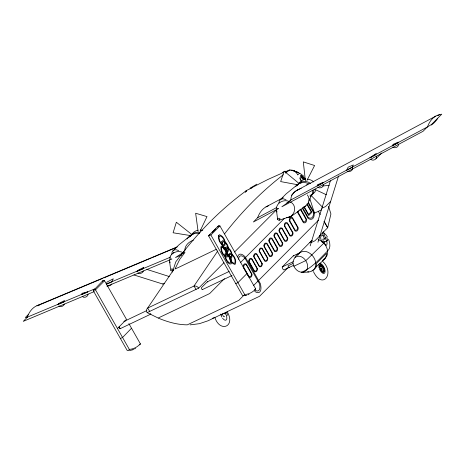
<?xml version="1.0" encoding="UTF-8"?>
<svg xmlns="http://www.w3.org/2000/svg" width="465" height="465" viewBox="0 0 465 465"><rect width="100%" height="100%" fill="white"/><g stroke="black" fill="none" stroke-linecap="round" stroke-linejoin="round"><path stroke-width="0.7" d="M297.583 211.395L297.554 212.36L303.43 222.706L304.127 222.851A8.492 3.83 64.6 0 0 306.569 220.398L306.65 219.468L300.774 209.116M88.088 294.165C88.123 296.85 83.88 298.483 82.195 296.333M228.106 262.766C226.071 260.255 223.729 256.465 225.287 253.227L225.88 252.937C229.913 254.093 232.779 259.923 231.245 263.829L229.896 264.033L229.024 263.574L228.106 262.766L228.135 261.964C226.484 259.929 224.589 256.854 225.851 254.233L226.333 253.995C229.6 254.936 231.925 259.656 230.681 262.824L229.588 262.992L228.135 261.964M352.615 168.411C352.627 170.748 349.663 172.091 347.651 171.358M184.803 250.978C184.553 245.735 188.685 241.794 193.359 240.132M171.69 254.204L172.207 251.832A5.016 4.423 44.8 0 1 176.241 249.769L178.682 250.623M278.837 203.013L279.477 200.694A5.016 4.423 44.8 0 1 283.644 198.857L286.056 199.834M313.933 190.313L313.52 192.493L312.509 194.498L310.963 196.189M310.161 245.875L330.382 180.833M317.95 242.242L338.572 175.927M172.457 272.083L175.787 261.842L181.036 254.901L184.099 251.798M217.748 226.943L218.724 225.618L219.91 225.914L255.698 288.916L254.948 289.864M102.463 281.447L103.335 280.267L104.544 280.755L126.497 319.403L117.459 328.499M64.362 304.04C63.722 306.185 60.741 307.336 58.875 306.063M143.429 270.938C142.79 273.077 139.808 274.234 137.936 272.955M128.881 323.599L140.331 343.757A76.37 34.433 64.6 0 1 129.328 349.389L128.264 350.709L127.166 350.412L93.267 290.701L102.91 280.598M58.253 304.18L58.462 303.651L64.589 300.518L63.74 302.093L57.887 304.546L58.474 304.093M87.6 291.689L87.141 292.287L81.288 294.74L82.084 293.299L87.687 291.846M370.407 157.246L369.948 157.844L375.505 154.874L376.301 153.433L370.495 157.403M392.536 145.597L393.024 144.388L398.307 142.098L397.732 142.993L392.175 145.964L392.803 145.487M297.606 255.529L299.576 252.762L311.422 240.841L312.404 240.306M314.59 268.787C318.176 262.155 313.137 253.547 306.284 251.588C300.187 249.914 293.729 256.79 292.979 262.388C293.13 267.334 297.205 272.188 302.308 272.339C306.976 272.13 312.736 272.618 315.468 267.898C318.775 262.928 326.744 260.127 326.587 253.297L316.723 263.225L316.409 265.73L315.468 267.898M180.914 255.622L181.513 254.332L184.983 252.431L179.734 259.371L175.014 268.962A79.381 18.147 -32.2 0 0 179.693 266.881L216.347 249.263M200.02 231.198L206.995 216.603L195.643 213.243L198.125 231.553M189.482 237.133L189.987 236.133M315.752 190.249L314.741 192.254L311.719 194.893M306.929 180.507L314.602 165.511L303.302 161.884L305.418 180.897M255.698 288.916A76.37 34.433 64.6 0 1 244.695 294.543L243.631 295.711L242.532 295.571L208.709 236.034L208.89 235.4L218.323 225.909M133.955 274.955L162.564 283.976M321.885 208.239L325.581 206.536L330.632 201.455L330.324 201.502M311.23 242.498L314.933 240.794L319.978 235.714L319.67 235.761M328.366 250.292C330.83 247.084 329.883 242.684 328.528 239.225M292.665 214.545C291.66 216.661 289.236 217.8 286.952 217.521M308.981 200.839L310.399 197.73L310.085 194.922M173.881 269.375L147.632 308.086A4.191 3.615 34.1 0 0 147.138 312.62L158.164 318.043L209.674 293.555L224.467 278.669M217.864 250.838L193.986 286.045L147.632 308.086L149.718 311.393M111.821 283.976C110.885 285.516 108.816 286.312 107.107 285.713M370.71 159.181C372.442 161.518 377.417 159.367 376.412 156.467M225.188 313.207L224.13 313.869M291.474 195.323L294.49 192.028A60.398 26.929 24.6 0 1 298.059 189.767M190.197 236.296L192.498 234.191L194.324 233.57M296.571 185.814C299.204 182.042 304.831 181.6 308.638 183.774M309.923 242.527L311.422 240.841M325.337 257.976L323.838 259.656L322.367 260.464M173.898 252.181L170.841 255.395L169.83 257.401L169.934 258.813L171.911 259.04L106.956 286.266M189.365 236.72C191.731 233.447 195.951 231.477 199.956 232.535M192.219 233.883L193.766 232.192L195.736 230.925L198.003 230.181M295.885 186.326L297.431 184.634L299.402 183.367L301.274 182.85M296.897 185.308C299.902 181.03 306.557 180.147 310.568 183.477M299.129 183.065L300.675 181.367L302.645 180.106L304.912 179.356M310.341 196.782L312.515 193.51L312.817 190.22M28.365 314.491L25.302 317.572L27.307 317.159L94.872 288.835M27.505 317.066L23.25 321.344L94.232 291.596M93.384 290.183L95.505 289.852L104.544 280.755M106.543 284.156L111.745 281.976L113.309 278.797L107.095 282.017L106.253 284.063L170.516 257.133M172.916 250.897L178.81 244.962L190.958 235.29M187 239.004C189.871 235.168 194.608 232.093 199.537 233.651M181.408 255.064L175.462 257.552L184.018 251.925M208.709 236.034L209.715 235.023L210.872 235.011L219.91 225.914M212.226 232.5L215.743 228.96M268.543 205.768A71.558 32.265 64.6 0 0 257.651 217.713L253.396 221.991L278.5 208.57L276.908 208.832L276.384 208.425C276.826 202.449 284.138 198.997 289.311 201.514L290.852 199.962C290.666 195.527 293.682 191.842 297.571 190.011L435.827 116.105M280.238 199.799L286.132 193.87L297.803 184.378M147.143 312.62L198.654 288.131L223.915 262.713M234.552 252.013L276.501 209.808M240.364 262.673L284.208 218.567M352.145 167.365L353.353 164.953L348.151 167.156L346.588 170.335L352.145 167.365L352.429 167.871M375.929 158.809L381.672 153.031M243.811 295.333L238.807 300.367L187.296 324.849C177.363 324.773 167.638 321.989 158.519 318.205M253.425 285.661L318.537 220.148M293.81 265.242L283.976 269.915A1.912 0.86 64.6 0 1 282.749 268.793A1.912 0.86 64.6 0 1 282.272 266.922L293.194 255.936A1.738 0.785 64.6 0 1 293.851 255.965M437.827 115.616L439.739 114.593L441.75 114.181L431.543 124.451L427.294 127.015L423.045 131.293L281.866 206.768L289.311 201.514L286.847 202.827M288.23 267.445L259.563 296.286L208.053 320.774L199.415 323.681L190.063 324.878M319.455 236.028L327.691 227.745L330.923 213.97L328.557 206.361M245.165 191.911L246.717 190.388L251.937 187.906M290.951 216.568L305.714 205.943C309.306 203.577 310.155 198.218 307.33 194.934M299.669 173.16L297.687 174.927A7.713 6.853 53.2 0 0 296.333 172.765C293.845 169.562 288.963 168.935 285.859 171.783M208.89 235.4L209.709 235.011M324.436 238.772L324.733 238.592M306.609 184.919L307.534 184.274M190.627 235.988L191.563 235.354M172.387 253.704C175.404 251.263 179.839 250.827 183.245 252.698M286.382 217.562C294.537 217.771 297.978 205.797 290.497 202.025M325 238.876L324.454 239.138M250.031 188.244L256.825 184.187M37.822 305.889L39.56 304.837L102.463 278.465M134.652 348.959L135.571 348.448M295.118 257.453C304.11 251.321 313.985 270.52 302.308 272.339M323.954 259.086C331.719 253.977 325.977 241.486 318.136 239.673M312.009 270.659L313.968 269.584M250.193 188.482L267.892 179.484L282.406 172.957M265.986 206.896L283.261 197.66M257.651 217.713L276.663 207.547M289.794 200.525L427.294 127.015M303.779 206.954L305.714 205.943M297.571 190.011L301.256 188.279M164.587 283.231L162.518 284.057M290.881 170.446L293.177 170.533M321.402 209.866L314.485 213.15L309.876 198.793M123.818 321.524L124.899 321.013A1.081 0.488 64.6 0 1 125.306 321.03M125.009 320.949L146.859 310.562M207.367 281.802L229.216 271.415M120.086 328.726L150.933 314.061M202.444 289.573L232.006 275.524M293.369 255.837L300.431 252.483M324.518 242.027L327.255 240.725A1.674 0.756 64.6 0 0 326.924 238.26A1.674 0.756 64.6 0 0 325.634 238.574A1.674 0.756 64.6 0 0 327.255 240.725M282.272 266.922L293.252 261.702M292.927 263.498L287.975 265.91A1.912 0.86 64.6 0 0 289.364 267.352M293.886 266.247L305.801 260.58L307.295 259.278L323.785 243.207L322.768 241.876L321.78 241.812M36.892 305.72L177.241 246.892M103.8 277.907L151.311 257.994M152.648 257.43L176.741 247.334M212.232 318.415L213.801 317.775M248.031 294.798L249.007 294.415M132.728 349.785L133.705 349.401M282.15 172.509L285.946 171.172M279.058 220.265C282.848 216.748 274.007 218.573 279.058 220.265L289.846 216.719M132.496 349.866L129.398 350.633M246.659 273.606L246.967 273.548L237.929 282.639L235.772 283.667M245.555 295.49L246.81 295.194M131.363 328.395L122.562 337.485L120.406 338.508M139.413 344.856L140.291 344.437L140.331 343.757M244.497 295.682L245.782 295.449M322.873 185.983L329.168 185.343M291.66 170.405L292.555 170.423M322.036 241.91L324.227 242.794L325.581 244.997M307.609 271.793L308.836 271.944M191.028 235.668L173.102 232.779L176.351 222.235L192.202 234.79M307.313 179.17L309.69 179.566L311.875 180.513L313.73 181.943M200.403 229.995L202.781 230.39M297.966 184.803L280.657 181.588L284.173 171.161L299.198 183.599M292.927 170.742L298.681 172.817M295.199 171.527L296.176 171.818M293.002 170.463L293.793 170.719M146.888 269.409L169.277 276.547M295.025 171.318L297.629 172.317L296.176 171.748M298.768 172.852L294.246 170.922M293.63 170.655L294.996 171.294M314.799 189.371L326.413 194.777M393.012 147.219C395.058 148.759 399.255 146.777 398.336 144.057M317.95 187.383C320.001 188.918 324.198 186.942 323.28 184.221M305.488 178.845L300.872 175.113L303.418 178.984M305.418 179.24L302.366 176.752L304.354 179.67M301.204 272.042L301.5 272.24C312.125 267.997 319.629 258.848 327.546 251.036L327.186 250.594M299.675 173.154L303.907 176.299M323.239 232.25L326.215 235.18L327.47 237.098M311.12 195.498L322.443 207.152M322.873 261.615C335.062 273.153 322.6 290.451 313.41 271.589M196.079 289.358L193.986 286.045A4.191 3.615 34.1 0 1 198.654 288.131M303.349 179.385L300.884 175.363L299.803 178.49L301.21 180.966M303.279 179.746L301.558 176.717L300.553 179.339L301.616 181.21M318.438 211.459L320.176 214.592M324.117 221.456L327.691 227.745L324.082 221.491M308.225 202.077L314.125 212.459A13.16 5.935 64.6 0 1 308.156 218.469L302.256 208.082M308.19 203.135L313.439 212.371L313.486 213.168A11.939 5.382 64.6 0 1 308.841 217.841L308.278 217.562L302.686 207.716M307.063 203.78L311.905 212.307L308.725 215.504L303.883 206.983M306.888 204.315L311.161 211.831L308.586 214.417L304.313 206.902M210.872 235.011L244.695 294.543M119.842 328.046L119.139 326.808A1.081 0.488 64.6 0 0 119.307 328.098A1.081 0.488 64.6 0 0 120.197 328.668M95.505 289.852L129.328 349.389M227.234 311.823C235.924 326.61 219.933 333.155 214.743 317.211M276.379 209.314L276.954 212.017M169.417 259.586L170.051 262.835M170.731 270.252C174.526 273.809 172.579 265.562 170.731 270.252L169.632 261.795M323.262 231.756L325.39 237.749M322.28 232.82L324.407 238.818M220.765 314.067L221.323 315.636M276.541 210.971L277.64 219.434M254.727 291.34A11.642 5.249 64.6 0 0 260.272 283.476L245.125 256.808A11.358 5.121 64.6 0 0 237.702 256.86M254.628 289.881A9.835 4.435 64.6 0 0 259.685 284.795L259.4 283.598L244.776 257.854L243.945 257.081A9.55 4.307 64.6 0 0 238.603 259.29M224.572 233.866A1390.943 627.157 64.6 0 1 283.33 174.747M285.464 173.119A1390.943 627.157 64.6 0 1 289.776 169.917M246.229 190.976A7.731 6.87 53.2 0 1 246.717 190.388A1390.943 627.157 64.6 0 0 181.513 254.332M202.554 289.515A1.081 0.488 64.6 0 1 201.665 288.945A1.081 0.488 64.6 0 1 201.496 287.655L207.256 281.86A1.081 0.488 64.6 0 1 207.832 282.011M150.468 313.852A1.081 0.488 64.6 0 1 150.305 313.66M298.245 211.546A6.615 2.982 64.6 0 0 298.175 212.505L303.471 221.828A7.457 3.365 64.6 0 0 306.005 219.282L300.71 209.953A6.615 2.982 64.6 0 0 299.669 209.796M298.338 211.127A6.615 2.982 64.6 0 1 298.478 210.767M318.711 265.399A5.411 2.441 64.6 0 1 322.943 265.509A5.411 2.441 64.6 0 1 324.564 273.141A5.411 2.441 64.6 0 1 319.496 269.078M319.031 267.776A5.411 2.441 64.6 0 1 318.763 266.521M324.285 270.804A4.028 1.814 64.6 0 1 321.332 270.973A4.028 1.814 64.6 0 1 319.728 265.335A4.028 1.814 64.6 0 1 323.233 267.125M324.047 269.037A4.028 1.814 64.6 0 1 324.245 269.967M321.565 268.863A0.721 0.326 64.6 0 1 321.606 269.77A0.721 0.326 64.6 0 1 320.943 269.008A0.721 0.326 64.6 0 1 321.245 268.497M323.192 268.072A0.721 0.326 64.6 0 1 322.733 268.177A0.721 0.326 64.6 0 1 322.338 267.241A0.721 0.326 64.6 0 1 322.797 267.137M322.908 267.265A0.721 0.326 64.6 0 1 323.088 267.584M323.727 270.903A0.721 0.326 64.6 0 1 323.274 271.153A0.721 0.326 64.6 0 1 322.902 270.101A0.721 0.326 64.6 0 1 323.547 270.392M427.492 126.922A71.558 32.265 64.6 0 1 439.739 114.593M437.385 118.871A90.756 40.92 64.6 0 1 431.224 125.068M226.502 315.938A5.411 2.441 64.6 0 1 226.031 320.065A5.411 2.441 64.6 0 1 222.59 318.205M221.84 317.066A5.411 2.441 64.6 0 1 221.212 315.799M224.566 316.462A1.674 0.756 64.6 0 1 223.072 315.787A1.674 0.756 64.6 0 1 222.973 313.677M27.307 317.159A71.558 32.265 64.6 0 1 39.56 304.837M324.855 241.451A1.674 0.756 64.6 0 1 323.797 241.707A1.674 0.756 64.6 0 1 322.873 239.533A1.674 0.756 64.6 0 1 323.931 239.277M321.454 241.073A5.411 2.441 64.6 0 1 323.251 235.9M326.738 241.213A5.411 2.441 64.6 0 1 325.971 245.456M243.247 266.306L243.224 267.177L248.984 277.32L249.612 277.448A8.283 3.737 64.6 0 0 251.989 275.059L252.065 274.216L246.305 264.074L245.671 263.87A7.44 3.354 64.6 0 0 243.247 266.306M248.833 260.871L248.81 261.673L254.483 271.659L255.058 271.781A8.132 3.668 64.6 0 0 257.389 269.433L257.459 268.665L251.786 258.674L251.205 258.488A7.283 3.284 64.6 0 0 248.833 260.871M253.762 255.988L253.739 256.761L259.377 266.683L259.929 266.794A8.062 3.633 64.6 0 0 262.243 264.469L262.312 263.731L256.674 253.809L256.11 253.628A7.213 3.255 64.6 0 0 253.762 255.988M259.197 250.461L259.174 251.251L264.841 261.225L265.41 261.347A8.114 3.656 64.6 0 0 267.741 258.999L267.811 258.244L262.144 248.269L261.562 248.083A7.266 3.278 64.6 0 0 259.197 250.461M263.951 245.561L263.928 246.398L269.648 256.471L270.252 256.593A8.213 3.703 64.6 0 0 272.612 254.221L272.682 253.419L266.962 243.346L266.352 243.149A7.364 3.319 64.6 0 0 263.951 245.561M268.886 240.492L268.857 241.37L274.629 251.53L275.263 251.664A8.306 3.743 64.6 0 0 277.651 249.263L277.727 248.42L271.955 238.254L271.31 238.045A7.463 3.365 64.6 0 0 268.886 240.492M274.007 235.4L273.984 236.255L279.727 246.363L280.343 246.491A8.254 3.72 64.6 0 0 282.708 244.108L282.784 243.282L277.041 233.174L276.419 232.977A7.405 3.336 64.6 0 0 274.007 235.4M279.07 230.349L279.041 231.186L284.766 241.265L285.37 241.387A8.219 3.703 64.6 0 0 287.73 239.016L287.806 238.208L282.081 228.135L281.465 227.937A7.37 3.325 64.6 0 0 279.07 230.349M284.342 225.037L284.318 225.874L290.044 235.958L290.648 236.086A8.225 3.708 64.6 0 0 293.014 233.709L293.084 232.901L287.358 222.816L286.742 222.619A7.376 3.325 64.6 0 0 284.342 225.037M289.306 219.835L289.282 220.753L295.106 231.006L295.769 231.146A8.393 3.784 64.6 0 0 298.175 228.722L298.257 227.833L292.433 217.579L291.764 217.364A7.55 3.406 64.6 0 0 289.306 219.835M218.451 235.662C218.004 239.574 220.201 244.799 224.206 245.898L224.804 245.601C226.333 241.701 223.467 235.871 219.434 234.709L218.451 235.662M219.085 236.54C218.724 239.708 220.503 243.951 223.758 244.84L224.24 244.602C225.479 241.434 223.154 236.708 219.887 235.767L219.085 236.54M221.793 241.544C221.346 245.456 223.543 250.681 227.554 251.78L228.146 251.489C229.675 247.583 226.81 241.759 222.776 240.597L221.793 241.544M220.956 246.95C220.509 250.862 222.706 256.093 226.717 257.192L227.309 256.895C228.838 252.989 225.973 247.165 221.945 246.002L220.956 246.95M222.433 242.422C222.067 245.596 223.845 249.833 227.1 250.722L227.583 250.484C228.821 247.322 226.502 242.596 223.229 241.655L222.433 242.422M221.596 247.833C221.23 251.001 223.014 255.239 226.263 256.134L226.746 255.895C227.984 252.728 225.665 248.002 222.392 247.06L221.596 247.833M225.345 247.799C224.897 251.71 227.094 256.942 231.105 258.04L231.698 257.744C233.232 253.838 230.367 248.014 226.333 246.851L225.345 247.799M225.984 248.682C225.624 251.85 227.402 256.087 230.652 256.982L231.134 256.744C232.378 253.576 230.053 248.851 226.786 247.909L225.984 248.682M228.972 254.186C228.524 258.098 230.721 263.324 234.732 264.422L235.325 264.126C236.859 260.226 233.994 254.396 229.96 253.233L228.972 254.186M229.611 255.064C229.245 258.278 231.076 262.493 234.337 263.44L234.808 263.207C235.988 260.028 233.761 255.221 230.407 254.291L229.611 255.064M143.609 267.456L142.79 268.962L136.942 271.415L137.489 270.589L143.609 267.456M317.915 184.593L317.101 186.099L322.658 183.129L323.21 182.297L317.915 184.593M246.717 190.388L245.311 192.028L246.717 190.388M297.676 227.664L292.375 218.341A6.615 2.982 64.6 0 0 289.84 220.887L295.141 230.21A7.457 3.365 64.6 0 0 297.676 227.664M292.607 232.762L287.312 223.433A6.615 2.982 64.6 0 0 284.778 225.984L290.073 235.307A7.457 3.365 64.6 0 0 292.607 232.762M287.329 238.074L282.034 228.745A6.615 2.982 64.6 0 0 279.5 231.297L284.795 240.62A7.457 3.365 64.6 0 0 287.329 238.074M282.29 243.143L276.995 233.814A6.615 2.982 64.6 0 0 274.46 236.365L279.756 245.689A7.457 3.365 64.6 0 0 282.29 243.143M277.198 248.264L271.903 238.94A6.615 2.982 64.6 0 0 269.369 241.486L274.664 250.815A7.457 3.365 64.6 0 0 277.198 248.264M272.211 253.28L266.916 243.956A6.615 2.982 64.6 0 0 264.382 246.502L269.677 255.831A7.457 3.365 64.6 0 0 272.211 253.28M267.398 258.122L262.103 248.798A6.615 2.982 64.6 0 0 259.569 251.344L264.87 260.673A7.457 3.365 64.6 0 0 267.398 258.122M261.935 263.62L256.639 254.297A6.615 2.982 64.6 0 0 254.105 256.843L259.4 266.172A7.457 3.365 64.6 0 0 261.935 263.62M257.04 268.543L251.745 259.22A6.615 2.982 64.6 0 0 249.211 261.766L254.512 271.089A7.457 3.365 64.6 0 0 257.04 268.543M251.548 274.071L246.252 264.742A6.615 2.982 64.6 0 0 243.718 267.294L249.019 276.617A7.457 3.365 64.6 0 0 251.548 274.071M320.792 266.032A0.721 0.326 64.6 0 0 321.489 266.962A0.721 0.326 64.6 0 0 321.35 265.904A0.721 0.326 64.6 0 0 320.792 266.032M320.501 266.172A0.721 0.326 64.6 0 0 321.199 267.096A0.721 0.326 64.6 0 0 321.059 266.044A0.721 0.326 64.6 0 0 320.501 266.172M321.199 268.7A0.721 0.326 64.6 0 0 321.896 269.63A0.721 0.326 64.6 0 0 321.757 268.572A0.721 0.326 64.6 0 0 321.199 268.7M322.634 267.253A0.721 0.326 64.6 0 0 323.332 268.183A0.721 0.326 64.6 0 0 323.198 267.125A0.721 0.326 64.6 0 0 322.634 267.253M323.175 270.229A0.721 0.326 64.6 0 0 323.873 271.159A0.721 0.326 64.6 0 0 323.739 270.101A0.721 0.326 64.6 0 0 323.175 270.229M319.728 266.951A4.028 1.814 64.6 0 0 323.634 272.112A4.028 1.814 64.6 0 0 322.838 266.201A4.028 1.814 64.6 0 0 319.728 266.951M225.391 313.3A1.674 0.756 64.6 0 0 227.019 315.45A1.674 0.756 64.6 0 0 226.688 312.992A1.674 0.756 64.6 0 0 225.391 313.3"/></g></svg>
